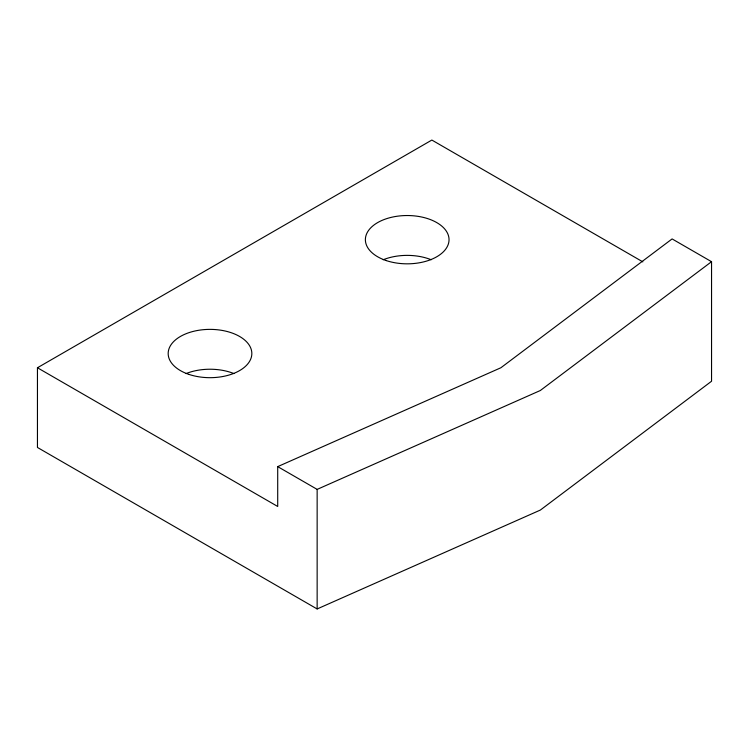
<?xml version="1.0" encoding="UTF-8"?>
<svg xmlns="http://www.w3.org/2000/svg" width="749" height="749" viewBox="0 0 749 749"><rect width="100%" height="100%" fill="white"/><g stroke="black" fill="none" stroke-linecap="round" stroke-linejoin="round"><path stroke-width="1.12" d="M711.55 261.691L540.31 390.529L317.145 489.397L277.71 466.627L277.71 506.474L37.45 367.759L37.45 447.462L317.145 608.946L540.31 510.078L711.55 381.241L711.55 261.691L672.106 238.922L500.875 367.759L277.71 466.627M37.45 367.759L431.855 140.054L642.839 261.869M317.145 489.397L317.145 608.946M186.014 373.592A41.832 24.155 0 0 1 233.988 373.592M383.216 259.744A41.832 24.155 0 0 1 431.19 259.744M189.085 374.444A41.832 24.155 0 0 0 251.833 353.528A41.832 24.155 0 0 0 189.085 332.612A41.832 24.155 0 0 0 189.085 374.444M386.287 260.596A41.832 24.155 0 0 0 449.035 239.68A41.832 24.155 0 0 0 386.287 218.764A41.832 24.155 0 0 0 386.287 260.596"/></g></svg>
